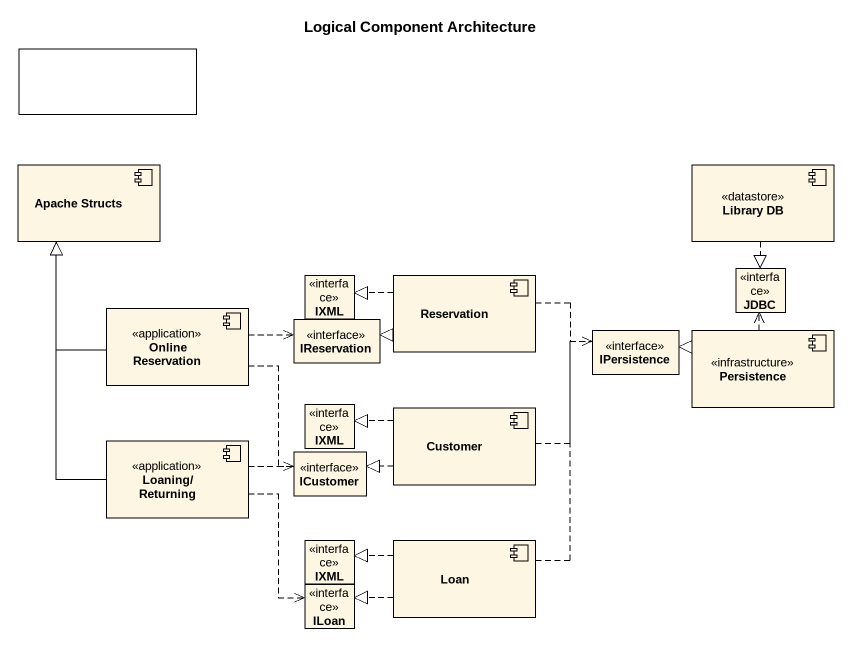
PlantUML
@startuml
title Logical Component Architecture
allowmixing
hide circle
hide empty members
rectangle " " as rectangle1
component "Apache Structs" as Apache_Structs
component "Library DB" as Library_DB <<datastore>>
interface IXML
component Reservation
interface JDBC
component "Online Reservation" as Online_Reservation <<application>>
interface IReservation
interface IPersistence
component Persistence <<infrastructure>>
interface "IXML" as IXML_2
component Customer
component "Loaning/ Returning" as Loaning_Returning <<application>>
interface ICustomer
interface "IXML" as IXML_3
component Loan
interface ILoan
Library_DB ..|> JDBC
Reservation .left.|> IXML
Reservation .left.|> IReservation
Reservation .right.> IPersistence
Online_Reservation -up-|> Apache_Structs
Online_Reservation .right.> IReservation
Online_Reservation ..> ICustomer
Persistence .up.> JDBC
Persistence .left.|> IPersistence
Customer .right.> IPersistence
Customer .left.|> IXML_2
Customer .left.|> ICustomer
Loaning_Returning -up-|> Apache_Structs
Loaning_Returning .right.> ICustomer
Loaning_Returning ..> ILoan
Loan .up.> IPersistence
Loan .left.|> IXML_3
Loan .left.|> ILoan
@enduml
